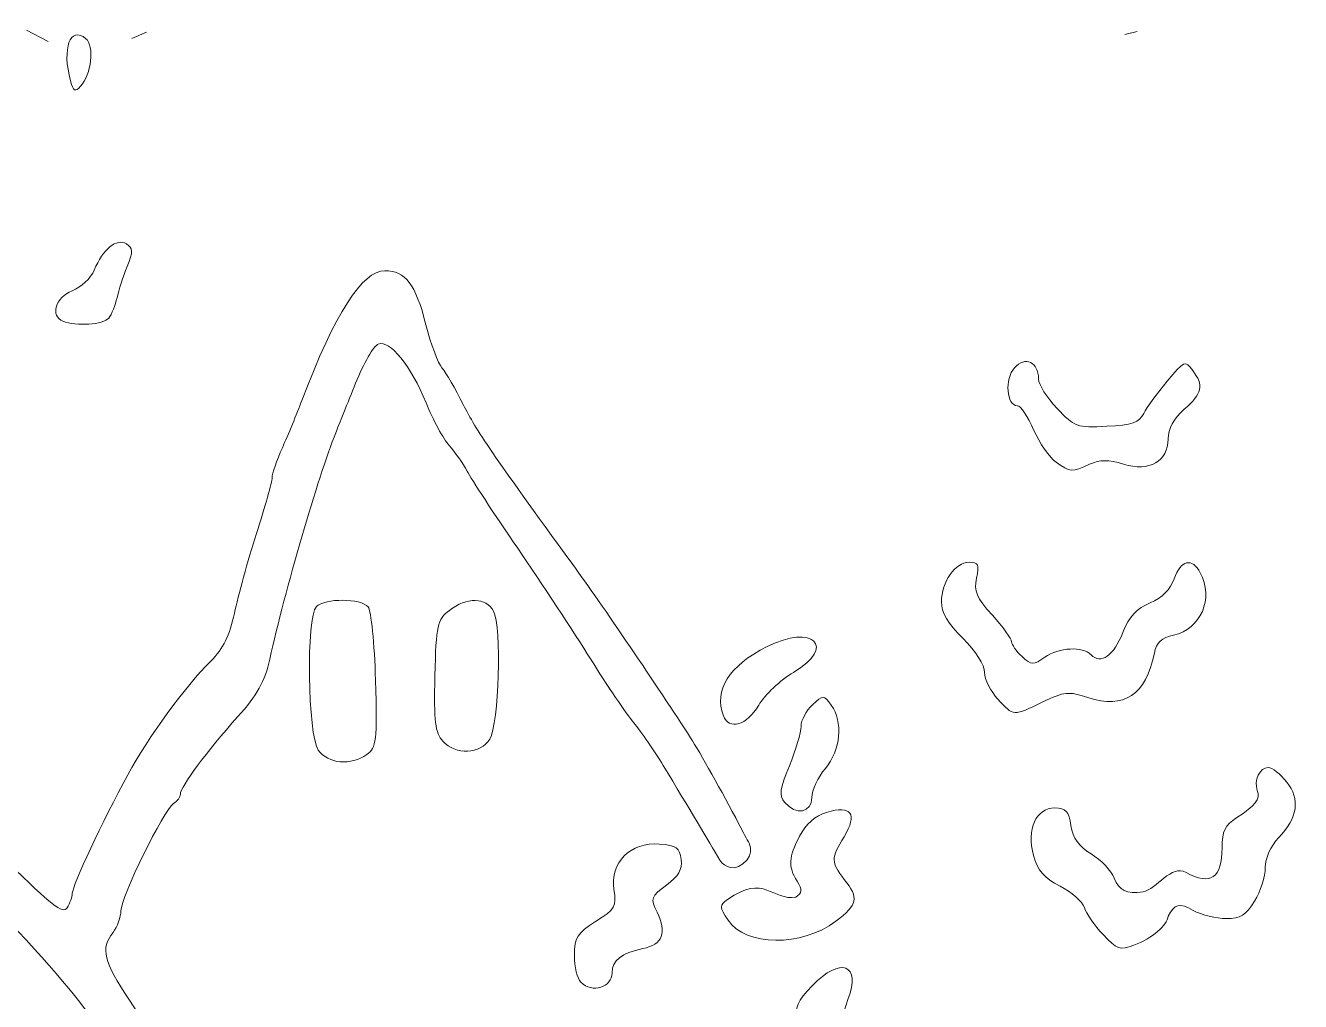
# Model space of a CAD drawing. Header units: millimetres. Extents: x -6423 to -1759, y 6 to 2012.
# Drawn here: x -5635.9 to -5519.6, y 193.8 to 282.8 of the extents above; entities that cross this region are included whole.
import ezdxf

# ---------------------------------------------------------------- set-up
doc = ezdxf.new("R2010")
doc.units = ezdxf.units.MM
doc.header["$MEASUREMENT"] = 0
doc.layers.add('layer 1', color=7, linetype='Continuous')

msp = doc.modelspace()

# ---------------------------------------------------------------- linework, layer by layer
at = {"layer": 'layer 1', "color": 177, "lineweight": 9}
for points, knots in [([(-5630.8424, 277.2743), (-5631.3405, 276.7394), (-5631.5068, 276.8287), (-5631.7578, 277.7667), (-5631.7578, 277.7667), (-5632.5561, 280.7478), (-5631.801, 282.8206), (-5630.3543, 281.6199), (-5630.3543, 281.6199), (-5629.5598, 280.9605), (-5629.8551, 278.3354), (-5630.8424, 277.2743)], [0, 0, 0, 0, 0.25, 0.25, 0.25, 0.25, 0.5, 0.5, 0.5, 0.5, 1, 1, 1, 1]), ([(-5635.7729, 282.3856), (-5635.7729, 282.3856), (-5633.8065, 281.3685), (-5633.8065, 281.3685), (-5633.8065, 281.3685), (-5633.8065, 281.3685), (-5635.7729, 282.3856), (-5635.7729, 282.3856)], [0, 0, 0, 0, 0.33333333, 0.33333333, 0.33333333, 0.33333333, 1, 1, 1, 1]), ([(-5626.1703, 281.6415), (-5626.1703, 281.6415), (-5624.8165, 282.2172), (-5624.8165, 282.2172), (-5624.8165, 282.2172), (-5624.8165, 282.2172), (-5626.1703, 281.6415), (-5626.1703, 281.6415)], [0, 0, 0, 0, 0.33333333, 0.33333333, 0.33333333, 0.33333333, 1, 1, 1, 1]), ([(-5534.4829, 282.2768), (-5534.4829, 282.2768), (-5535.5971, 281.9953), (-5535.5971, 281.9953), (-5535.5971, 281.9953), (-5535.5971, 281.9953), (-5534.4829, 282.2768), (-5534.4829, 282.2768)], [0, 0, 0, 0, 0.33333333, 0.33333333, 0.33333333, 0.33333333, 1, 1, 1, 1]), ([(-5628.2658, 256.1431), (-5628.7437, 255.5383), (-5631.238, 255.366), (-5632.4473, 255.8538), (-5632.4473, 255.8538), (-5633.6406, 256.3352), (-5633.1173, 258.0542), (-5631.6035, 258.6257), (-5631.6035, 258.6257), (-5630.7917, 258.932), (-5629.898, 259.7708), (-5629.5892, 260.5163), (-5629.5892, 260.5163), (-5628.798, 262.4271), (-5627.5394, 263.4545), (-5626.6581, 262.9096), (-5626.6581, 262.9096), (-5626.042, 262.5289), (-5626.0331, 262.2297), (-5626.5961, 260.8421), (-5626.5961, 260.8421), (-5626.9584, 259.9502), (-5627.3728, 258.6661), (-5627.5171, 257.9894), (-5627.5171, 257.9894), (-5627.6614, 257.3123), (-5627.9982, 256.4816), (-5628.2658, 256.1431)], [0, 0, 0, 0, 0.125, 0.125, 0.125, 0.125, 0.25, 0.25, 0.25, 0.25, 0.375, 0.375, 0.375, 0.375, 0.5, 0.5, 0.5, 0.5, 0.625, 0.625, 0.625, 0.625, 0.75, 0.75, 0.75, 0.75, 1, 1, 1, 1]), ([(-5628.626, 159.6276), (-5628.6367, 153.9034), (-5630.7162, 148.1812), (-5631.779, 150.951), (-5631.779, 150.951), (-5632.1722, 151.9748), (-5632.1605, 159.6882), (-5631.7581, 165.3618), (-5631.7581, 165.3618), (-5631.4507, 169.6914), (-5631.3703, 169.935), (-5629.7402, 171.4682), (-5629.7402, 171.4682), (-5627.777, 173.3149), (-5625.1859, 178.5336), (-5625.1859, 180.6411), (-5625.1859, 180.6411), (-5625.1859, 183.3833), (-5627.075, 188.1394), (-5629.7629, 192.1648), (-5629.7629, 192.1648), (-5631.4245, 194.6528), (-5635.2894, 199.0402), (-5639.8274, 203.5903), (-5639.8274, 203.5903), (-5647.1403, 210.9226), (-5647.2027, 211.0038), (-5648.3222, 214.6673), (-5648.3222, 214.6673), (-5649.803, 219.5117), (-5653.3399, 226.828), (-5656.3536, 231.2803), (-5656.3536, 231.2803), (-5658.8139, 234.9151), (-5659.0518, 236.3274), (-5657.203, 236.3274), (-5657.203, 236.3274), (-5655.1596, 236.3274), (-5649.6328, 229.8814), (-5646.6503, 224.0196), (-5646.6503, 224.0196), (-5645.4645, 221.6898), (-5642.4168, 213.2), (-5642.4168, 212.2279), (-5642.4168, 212.2279), (-5642.4168, 211.7986), (-5640.1947, 209.2359), (-5637.4792, 206.5331), (-5637.4792, 206.5331), (-5633.5026, 202.5757), (-5632.4501, 201.7628), (-5632.0711, 202.3577), (-5632.0711, 202.3577), (-5631.8123, 202.7639), (-5631.5975, 203.3609), (-5631.5933, 203.6842), (-5631.5933, 203.6842), (-5631.5844, 204.3925), (-5628.8167, 210.3047), (-5626.5319, 214.4971), (-5626.5319, 214.4971), (-5624.6711, 217.9125), (-5621.3203, 222.4995), (-5618.9635, 224.8577), (-5618.9635, 224.8577), (-5617.8287, 225.9935), (-5617.2254, 227.219), (-5616.8056, 229.2401), (-5616.8056, 229.2401), (-5616.4851, 230.7833), (-5615.5811, 234.043), (-5614.7966, 236.4841), (-5614.7966, 236.4841), (-5614.0121, 238.9253), (-5613.3701, 241.2119), (-5613.3701, 241.5657), (-5613.3701, 241.5657), (-5613.3701, 241.9195), (-5612.9482, 243.1564), (-5612.4324, 244.3142), (-5612.4324, 244.3142), (-5611.9169, 245.4724), (-5611.1157, 247.4168), (-5610.6524, 248.6353), (-5610.6524, 248.6353), (-5607.6203, 256.6078), (-5605.1579, 260.4507), (-5603.0826, 260.4507), (-5603.0826, 260.4507), (-5601.1937, 260.4507), (-5600.3022, 259.278), (-5599.339, 255.5277), (-5599.339, 255.5277), (-5598.8873, 253.7675), (-5598.229, 251.9953), (-5597.8766, 251.5891), (-5597.8766, 251.5891), (-5597.5242, 251.1831), (-5596.6482, 249.6779), (-5595.93, 248.2446), (-5595.93, 248.2446), (-5594.7318, 245.8538), (-5593.3417, 243.8242), (-5585.9552, 233.6796), (-5585.9552, 233.6796), (-5583.3871, 230.1526), (-5578.1453, 222.4385), (-5575.2096, 217.8657), (-5575.2096, 217.8657), (-5574.3404, 216.5118), (-5572.3527, 212.9671), (-5570.7921, 209.9885), (-5570.7921, 209.9885), (-5570.4844, 209.4011), (-5570.1979, 208.8594), (-5569.9314, 208.3609), (-5569.9314, 208.3609), (-5570.0253, 208.5251), (-5569.1702, 207.3414), (-5570.4252, 206.3629), (-5570.4252, 206.3629), (-5571.5376, 205.4954), (-5572.4051, 206.4781), (-5572.5377, 206.7043), (-5572.5377, 206.7043), (-5573.5988, 208.5176), (-5575.272, 211.3143), (-5577.7036, 215.3494), (-5577.7036, 215.3494), (-5578.5013, 216.6731), (-5579.708, 218.4183), (-5580.3848, 219.2277), (-5580.3848, 219.2277), (-5581.0619, 220.037), (-5582.8341, 222.6579), (-5584.3234, 225.0516), (-5584.3234, 225.0516), (-5585.8127, 227.4452), (-5588.8037, 231.9886), (-5590.9697, 235.148), (-5590.9697, 235.148), (-5593.1358, 238.307), (-5595.2139, 241.471), (-5595.5872, 242.179), (-5595.5872, 242.179), (-5595.9608, 242.8869), (-5596.695, 243.9384), (-5597.2186, 244.5159), (-5597.2186, 244.5159), (-5597.7426, 245.093), (-5598.6902, 246.8429), (-5599.3248, 248.4041), (-5599.3248, 248.4041), (-5600.7017, 251.7922), (-5602.6366, 254.1713), (-5603.687, 253.7682), (-5603.687, 253.7682), (-5604.0954, 253.6115), (-5605.0246, 252.0049), (-5605.752, 250.1976), (-5605.752, 250.1976), (-5606.4795, 248.3907), (-5607.297, 246.3583), (-5607.5682, 245.6815), (-5607.5682, 245.6815), (-5609.1706, 241.6837), (-5612.2147, 231.2367), (-5613.5814, 225.0445), (-5613.5814, 225.0445), (-5614.0312, 223.0071), (-5614.7261, 221.7592), (-5616.5234, 219.763), (-5616.5234, 219.763), (-5619.3024, 216.6759), (-5621.7393, 213.3879), (-5621.7393, 212.7249), (-5621.7393, 212.7249), (-5621.7393, 212.4654), (-5622.0219, 212.0758), (-5622.3672, 211.8592), (-5622.3672, 211.8592), (-5623.2456, 211.3083), (-5627.1637, 203.3141), (-5627.1587, 202.0826), (-5627.1587, 202.0826), (-5627.1587, 201.5249), (-5627.4799, 200.639), (-5627.8777, 200.1133), (-5627.8777, 200.1133), (-5629.0309, 198.5882), (-5628.7756, 197.537), (-5626.3724, 193.9225), (-5626.3724, 193.9225), (-5619.1142, 183.0043), (-5618.5941, 176.2502), (-5624.568, 170.4806), (-5624.568, 170.4806), (-5627.627, 167.5261), (-5628.6161, 164.8811), (-5628.626, 159.6276)], [0, 0, 0, 0, 0.01960784, 0.01960784, 0.01960784, 0.01960784, 0.03921569, 0.03921569, 0.03921569, 0.03921569, 0.05882353, 0.05882353, 0.05882353, 0.05882353, 0.07843137, 0.07843137, 0.07843137, 0.07843137, 0.09803922, 0.09803922, 0.09803922, 0.09803922, 0.11764706, 0.11764706, 0.11764706, 0.11764706, 0.1372549, 0.1372549, 0.1372549, 0.1372549, 0.15686275, 0.15686275, 0.15686275, 0.15686275, 0.17647059, 0.17647059, 0.17647059, 0.17647059, 0.19607843, 0.19607843, 0.19607843, 0.19607843, 0.21568627, 0.21568627, 0.21568627, 0.21568627, 0.23529412, 0.23529412, 0.23529412, 0.23529412, 0.25490196, 0.25490196, 0.25490196, 0.25490196, 0.2745098, 0.2745098, 0.2745098, 0.2745098, 0.29411765, 0.29411765, 0.29411765, 0.29411765, 0.31372549, 0.31372549, 0.31372549, 0.31372549, 0.33333333, 0.33333333, 0.33333333, 0.33333333, 0.35294118, 0.35294118, 0.35294118, 0.35294118, 0.37254902, 0.37254902, 0.37254902, 0.37254902, 0.39215686, 0.39215686, 0.39215686, 0.39215686, 0.41176471, 0.41176471, 0.41176471, 0.41176471, 0.43137255, 0.43137255, 0.43137255, 0.43137255, 0.45098039, 0.45098039, 0.45098039, 0.45098039, 0.47058824, 0.47058824, 0.47058824, 0.47058824, 0.49019608, 0.49019608, 0.49019608, 0.49019608, 0.50980392, 0.50980392, 0.50980392, 0.50980392, 0.52941176, 0.52941176, 0.52941176, 0.52941176, 0.54901961, 0.54901961, 0.54901961, 0.54901961, 0.56862745, 0.56862745, 0.56862745, 0.56862745, 0.58823529, 0.58823529, 0.58823529, 0.58823529, 0.60784314, 0.60784314, 0.60784314, 0.60784314, 0.62745098, 0.62745098, 0.62745098, 0.62745098, 0.64705882, 0.64705882, 0.64705882, 0.64705882, 0.66666667, 0.66666667, 0.66666667, 0.66666667, 0.68627451, 0.68627451, 0.68627451, 0.68627451, 0.70588235, 0.70588235, 0.70588235, 0.70588235, 0.7254902, 0.7254902, 0.7254902, 0.7254902, 0.74509804, 0.74509804, 0.74509804, 0.74509804, 0.76470588, 0.76470588, 0.76470588, 0.76470588, 0.78431373, 0.78431373, 0.78431373, 0.78431373, 0.80392157, 0.80392157, 0.80392157, 0.80392157, 0.82352941, 0.82352941, 0.82352941, 0.82352941, 0.84313725, 0.84313725, 0.84313725, 0.84313725, 0.8627451, 0.8627451, 0.8627451, 0.8627451, 0.88235294, 0.88235294, 0.88235294, 0.88235294, 0.90196078, 0.90196078, 0.90196078, 0.90196078, 0.92156863, 0.92156863, 0.92156863, 0.92156863, 0.94117647, 0.94117647, 0.94117647, 0.94117647, 0.96078431, 0.96078431, 0.96078431, 0.96078431, 1, 1, 1, 1]), ([(-5538.803, 242.8086), (-5540.4128, 242.0751), (-5540.5652, 242.0843), (-5541.8595, 242.9908), (-5541.8595, 242.9908), (-5542.4526, 243.4063), (-5543.3758, 244.7357), (-5543.9107, 245.9446), (-5543.9107, 245.9446), (-5544.4453, 247.1538), (-5545.1129, 248.1429), (-5545.3937, 248.1429), (-5545.3937, 248.1429), (-5546.3873, 248.1429), (-5546.5763, 250.5954), (-5545.6606, 251.6071), (-5545.6606, 251.6071), (-5544.6694, 252.7026), (-5543.4616, 252.1378), (-5543.4616, 250.5794), (-5543.4616, 250.5794), (-5543.4616, 250.0902), (-5542.7043, 248.8873), (-5541.7791, 247.9061), (-5541.7791, 247.9061), (-5540.1731, 246.2034), (-5539.9665, 246.1289), (-5537.2371, 246.2711), (-5537.2371, 246.2711), (-5534.9378, 246.3909), (-5534.2791, 246.6171), (-5533.8735, 247.4268), (-5533.8735, 247.4268), (-5533.5959, 247.9802), (-5532.6377, 249.3096), (-5531.744, 250.3805), (-5531.744, 250.3805), (-5530.181, 252.2534), (-5530.0916, 252.2913), (-5529.4056, 251.3721), (-5529.4056, 251.3721), (-5528.3669, 249.981), (-5528.5148, 249.2929), (-5530.1689, 247.8192), (-5530.1689, 247.8192), (-5531.1477, 246.9471), (-5531.6458, 246.0364), (-5531.6458, 245.1189), (-5531.6458, 245.1189), (-5531.6458, 243.0592), (-5533.3538, 242.096), (-5535.7191, 242.822), (-5535.7191, 242.822), (-5537.0935, 243.2439), (-5537.855, 243.2404), (-5538.803, 242.8086)], [0, 0, 0, 0, 0.06666667, 0.06666667, 0.06666667, 0.06666667, 0.13333333, 0.13333333, 0.13333333, 0.13333333, 0.2, 0.2, 0.2, 0.2, 0.26666667, 0.26666667, 0.26666667, 0.26666667, 0.33333333, 0.33333333, 0.33333333, 0.33333333, 0.4, 0.4, 0.4, 0.4, 0.46666667, 0.46666667, 0.46666667, 0.46666667, 0.53333333, 0.53333333, 0.53333333, 0.53333333, 0.6, 0.6, 0.6, 0.6, 0.66666667, 0.66666667, 0.66666667, 0.66666667, 0.73333333, 0.73333333, 0.73333333, 0.73333333, 0.8, 0.8, 0.8, 0.8, 0.86666667, 0.86666667, 0.86666667, 0.86666667, 1, 1, 1, 1]), ([(-5543.0819, 221.1303), (-5545.7896, 219.8194), (-5545.7237, 219.8151), (-5547.1772, 221.3838), (-5547.1772, 221.3838), (-5547.8412, 222.1003), (-5548.3846, 223.1993), (-5548.3846, 223.8264), (-5548.3846, 223.8264), (-5548.3846, 224.5028), (-5549.1848, 225.7585), (-5550.3539, 226.9159), (-5550.3539, 226.9159), (-5551.7365, 228.2847), (-5552.3232, 229.2844), (-5552.3232, 230.2714), (-5552.3232, 230.2714), (-5552.3232, 232.0815), (-5551.0679, 233.8657), (-5549.7945, 233.8657), (-5549.7945, 233.8657), (-5548.9497, 233.8657), (-5548.8466, 233.6474), (-5549.1153, 232.425), (-5549.1153, 232.425), (-5549.3776, 231.2292), (-5549.1334, 230.6535), (-5547.6774, 229.0419), (-5547.6774, 229.0419), (-5546.7124, 227.9741), (-5545.9229, 226.8844), (-5545.9229, 226.621), (-5545.9229, 226.621), (-5545.9229, 226.3572), (-5545.4936, 225.7528), (-5544.9686, 225.2777), (-5544.9686, 225.2777), (-5544.0876, 224.4805), (-5543.9274, 224.4748), (-5542.8898, 225.2012), (-5542.8898, 225.2012), (-5541.5813, 226.1176), (-5539.4712, 226.2328), (-5538.6697, 225.4312), (-5538.6697, 225.4312), (-5537.765, 224.5262), (-5536.6302, 225.3238), (-5535.7723, 227.4683), (-5535.7723, 227.4683), (-5535.1895, 228.9246), (-5534.5102, 229.6648), (-5533.2882, 230.1756), (-5533.2882, 230.1756), (-5532.1772, 230.6397), (-5531.4299, 231.3852), (-5531.0857, 232.3722), (-5531.0857, 232.3722), (-5530.4919, 234.0756), (-5529.4574, 234.3113), (-5528.7094, 232.9135), (-5528.7094, 232.9135), (-5527.4541, 230.5677), (-5528.6562, 227.7682), (-5531.1548, 227.2194), (-5531.1548, 227.2194), (-5532.2396, 226.9812), (-5532.7022, 226.5462), (-5532.8986, 225.5805), (-5532.8986, 225.5805), (-5533.6715, 221.7741), (-5535.6627, 220.4465), (-5538.9639, 221.5359), (-5538.9639, 221.5359), (-5540.723, 222.1166), (-5541.1268, 222.0769), (-5543.0819, 221.1303)], [0, 0, 0, 0, 0.05, 0.05, 0.05, 0.05, 0.1, 0.1, 0.1, 0.1, 0.15, 0.15, 0.15, 0.15, 0.2, 0.2, 0.2, 0.2, 0.25, 0.25, 0.25, 0.25, 0.3, 0.3, 0.3, 0.3, 0.35, 0.35, 0.35, 0.35, 0.4, 0.4, 0.4, 0.4, 0.45, 0.45, 0.45, 0.45, 0.5, 0.5, 0.5, 0.5, 0.55, 0.55, 0.55, 0.55, 0.6, 0.6, 0.6, 0.6, 0.65, 0.65, 0.65, 0.65, 0.7, 0.7, 0.7, 0.7, 0.75, 0.75, 0.75, 0.75, 0.8, 0.8, 0.8, 0.8, 0.85, 0.85, 0.85, 0.85, 0.9, 0.9, 0.9, 0.9, 1, 1, 1, 1]), ([(-5604.7257, 216.3491), (-5606.1728, 215.2909), (-5608.2705, 215.4777), (-5609.1574, 216.7444), (-5609.1574, 216.7444), (-5610.1302, 218.133), (-5610.2745, 228.8874), (-5609.3333, 229.8289), (-5609.3333, 229.8289), (-5608.5558, 230.606), (-5605.2607, 230.5886), (-5604.6141, 229.8041), (-5604.6141, 229.8041), (-5604.3351, 229.4659), (-5604.0309, 226.4572), (-5603.9384, 223.1184), (-5603.9384, 223.1184), (-5603.7845, 217.5682), (-5603.8519, 216.9883), (-5604.7257, 216.3491)], [0, 0, 0, 0, 0.16666667, 0.16666667, 0.16666667, 0.16666667, 0.33333333, 0.33333333, 0.33333333, 0.33333333, 0.5, 0.5, 0.5, 0.5, 0.66666667, 0.66666667, 0.66666667, 0.66666667, 1, 1, 1, 1]), ([(-5593.5197, 217.7427), (-5594.3595, 216.3601), (-5596.6341, 216.2622), (-5597.8071, 217.5587), (-5597.8071, 217.5587), (-5598.4984, 218.3223), (-5598.6221, 219.355), (-5598.5211, 223.5102), (-5598.5211, 223.5102), (-5598.408, 228.1751), (-5598.313, 228.6052), (-5597.2027, 229.4787), (-5597.2027, 229.4787), (-5595.6365, 230.7106), (-5593.8526, 230.6822), (-5593.174, 229.4145), (-5593.174, 229.4145), (-5592.4118, 227.9901), (-5592.6738, 219.1348), (-5593.5197, 217.7427)], [0, 0, 0, 0, 0.16666667, 0.16666667, 0.16666667, 0.16666667, 0.33333333, 0.33333333, 0.33333333, 0.33333333, 0.5, 0.5, 0.5, 0.5, 0.66666667, 0.66666667, 0.66666667, 0.66666667, 1, 1, 1, 1]), ([(-5568.9894, 220.8315), (-5570.0725, 218.9962), (-5571.6876, 218.5165), (-5572.2091, 219.875), (-5572.2091, 219.875), (-5573.107, 222.2151), (-5571.7145, 224.4188), (-5568.2247, 226.1789), (-5568.2247, 226.1789), (-5564.0444, 228.2872), (-5561.8454, 226.1534), (-5565.8063, 223.8321), (-5565.8063, 223.8321), (-5566.9939, 223.1358), (-5568.4265, 221.7855), (-5568.9894, 220.8315)], [0, 0, 0, 0, 0.2, 0.2, 0.2, 0.2, 0.4, 0.4, 0.4, 0.4, 0.6, 0.6, 0.6, 0.6, 1, 1, 1, 1]), ([(-5564.1387, 212.4123), (-5564.1387, 211.0173), (-5565.6081, 210.7624), (-5566.6206, 211.9822), (-5566.6206, 211.9822), (-5567.1439, 212.6129), (-5567.069, 213.19), (-5566.1884, 215.315), (-5566.1884, 215.315), (-5565.6024, 216.7284), (-5565.1231, 218.3446), (-5565.1231, 218.9065), (-5565.1231, 218.9065), (-5565.1231, 219.4688), (-5564.6602, 220.3476), (-5564.0944, 220.8599), (-5564.0944, 220.8599), (-5563.0844, 221.7738), (-5563.0521, 221.7734), (-5562.3711, 220.8421), (-5562.3711, 220.8421), (-5561.2707, 219.3372), (-5561.5135, 216.7252), (-5562.9078, 215.0682), (-5562.9078, 215.0682), (-5563.5849, 214.2635), (-5564.1387, 213.0684), (-5564.1387, 212.4123)], [0, 0, 0, 0, 0.125, 0.125, 0.125, 0.125, 0.25, 0.25, 0.25, 0.25, 0.375, 0.375, 0.375, 0.375, 0.5, 0.5, 0.5, 0.5, 0.625, 0.625, 0.625, 0.625, 0.75, 0.75, 0.75, 0.75, 1, 1, 1, 1]), ([(-5531.6493, 201.5912), (-5531.7284, 200.7493), (-5533.1014, 199.5748), (-5534.7679, 198.9413), (-5534.7679, 198.9413), (-5536.0233, 198.4637), (-5536.3083, 198.563), (-5537.5728, 199.9165), (-5537.5728, 199.9165), (-5538.3467, 200.7454), (-5539.1185, 201.8589), (-5539.2872, 202.391), (-5539.2872, 202.391), (-5539.4563, 202.9235), (-5540.4539, 203.7973), (-5541.5043, 204.333), (-5541.5043, 204.333), (-5542.9553, 205.0736), (-5543.5343, 205.7429), (-5543.9146, 207.1208), (-5543.9146, 207.1208), (-5544.5779, 209.523), (-5543.7119, 211.4657), (-5541.978, 211.4657), (-5541.978, 211.4657), (-5540.974, 211.4657), (-5540.7095, 211.1761), (-5540.5075, 209.857), (-5540.5075, 209.857), (-5540.332, 208.709), (-5539.7995, 207.9688), (-5538.6491, 207.2722), (-5538.6491, 207.2722), (-5537.7625, 206.7351), (-5536.8241, 205.7365), (-5536.5642, 205.0526), (-5536.5642, 205.0526), (-5536.1473, 203.9565), (-5535.4156, 203.5736), (-5533.9359, 203.8236), (-5533.9359, 203.8236), (-5532.693, 204.0334), (-5531.326, 206.3845), (-5530.0108, 205.5709), (-5530.0108, 205.5709), (-5527.7724, 204.3652), (-5526.7227, 205.0838), (-5526.7227, 207.8221), (-5526.7227, 207.8221), (-5526.7227, 209.3553), (-5526.4625, 209.8853), (-5525.3688, 210.5812), (-5525.3688, 210.5812), (-5523.6888, 211.6504), (-5523.2223, 212.2743), (-5523.5123, 213.0656), (-5523.5123, 213.0656), (-5523.8409, 213.9618), (-5523.2744, 215.1579), (-5522.5211, 215.1579), (-5522.5211, 215.1579), (-5522.1637, 215.1579), (-5521.3994, 214.5581), (-5520.823, 213.8253), (-5520.823, 213.8253), (-5519.5708, 212.2336), (-5519.8172, 210.594), (-5521.5887, 208.731), (-5521.5887, 208.731), (-5522.2977, 207.9851), (-5522.7848, 206.883), (-5522.7859, 206.0233), (-5522.7859, 206.0233), (-5522.7859, 205.2256), (-5523.2269, 203.853), (-5523.7636, 202.9731), (-5523.7636, 202.9731), (-5524.5443, 201.6922), (-5525.0597, 201.3735), (-5526.3462, 201.376), (-5526.3462, 201.376), (-5527.2304, 201.3774), (-5528.5857, 201.7089), (-5529.3585, 202.112), (-5529.3585, 202.112), (-5530.5872, 202.8972), (-5531.0779, 202.664), (-5531.6493, 201.5912)], [0, 0, 0, 0, 0.04347826, 0.04347826, 0.04347826, 0.04347826, 0.08695652, 0.08695652, 0.08695652, 0.08695652, 0.13043478, 0.13043478, 0.13043478, 0.13043478, 0.17391304, 0.17391304, 0.17391304, 0.17391304, 0.2173913, 0.2173913, 0.2173913, 0.2173913, 0.26086957, 0.26086957, 0.26086957, 0.26086957, 0.30434783, 0.30434783, 0.30434783, 0.30434783, 0.34782609, 0.34782609, 0.34782609, 0.34782609, 0.39130435, 0.39130435, 0.39130435, 0.39130435, 0.43478261, 0.43478261, 0.43478261, 0.43478261, 0.47826087, 0.47826087, 0.47826087, 0.47826087, 0.52173913, 0.52173913, 0.52173913, 0.52173913, 0.56521739, 0.56521739, 0.56521739, 0.56521739, 0.60869565, 0.60869565, 0.60869565, 0.60869565, 0.65217391, 0.65217391, 0.65217391, 0.65217391, 0.69565217, 0.69565217, 0.69565217, 0.69565217, 0.73913043, 0.73913043, 0.73913043, 0.73913043, 0.7826087, 0.7826087, 0.7826087, 0.7826087, 0.82608696, 0.82608696, 0.82608696, 0.82608696, 0.86956522, 0.86956522, 0.86956522, 0.86956522, 0.91304348, 0.91304348, 0.91304348, 0.91304348, 1, 1, 1, 1]), ([(-5571.7869, 201.2222), (-5572.5721, 202.4208), (-5572.5756, 202.5675), (-5571.8347, 203.1096), (-5571.8347, 203.1096), (-5568.4878, 205.5373), (-5567.7079, 202.9281), (-5565.6156, 203.3436), (-5565.6156, 203.3436), (-5565.0069, 203.7236), (-5564.9852, 203.9788), (-5565.4925, 204.7978), (-5565.4925, 204.7978), (-5566.3157, 206.1257), (-5566.2689, 206.9273), (-5565.2536, 208.8994), (-5565.2536, 208.8994), (-5564.6942, 209.9863), (-5563.8448, 210.7322), (-5562.7915, 211.0619), (-5562.7915, 211.0619), (-5560.5443, 211.7653), (-5559.9409, 210.9212), (-5561.2051, 208.8431), (-5561.2051, 208.8431), (-5562.408, 206.8649), (-5562.4058, 206.5061), (-5561.1849, 204.9537), (-5561.1849, 204.9537), (-5559.8243, 203.2241), (-5559.9353, 202.6767), (-5561.9581, 201.1339), (-5561.9581, 201.1339), (-5565.0377, 198.7849), (-5570.2203, 198.8314), (-5571.7869, 201.2222)], [0, 0, 0, 0, 0.1, 0.1, 0.1, 0.1, 0.2, 0.2, 0.2, 0.2, 0.3, 0.3, 0.3, 0.3, 0.4, 0.4, 0.4, 0.4, 0.5, 0.5, 0.5, 0.5, 0.6, 0.6, 0.6, 0.6, 0.7, 0.7, 0.7, 0.7, 0.8, 0.8, 0.8, 0.8, 1, 1, 1, 1]), ([(-5582.3544, 196.4423), (-5582.3544, 195.1041), (-5584.1862, 194.5404), (-5585.2096, 195.5639), (-5585.2096, 195.5639), (-5585.5347, 195.8886), (-5585.8006, 196.9936), (-5585.8006, 198.0192), (-5585.8006, 198.0192), (-5585.8006, 199.6545), (-5585.562, 200.0346), (-5583.8604, 201.1087), (-5583.8604, 201.1087), (-5582.0772, 202.2343), (-5581.9421, 202.4711), (-5582.1956, 204.0324), (-5582.1956, 204.0324), (-5582.5898, 206.4604), (-5580.6538, 208.3882), (-5578.0397, 208.1716), (-5578.0397, 208.1716), (-5576.4876, 208.0433), (-5576.1778, 207.8249), (-5576.0551, 206.7745), (-5576.0551, 206.7745), (-5575.9484, 205.8613), (-5576.31, 205.2334), (-5577.4126, 204.4184), (-5577.4126, 204.4184), (-5578.8224, 203.3762), (-5578.8749, 203.2248), (-5578.2602, 201.9709), (-5578.2602, 201.9709), (-5577.3296, 200.0732), (-5577.7352, 199.0295), (-5579.5534, 198.641), (-5579.5534, 198.641), (-5581.5157, 198.2216), (-5582.3544, 197.5633), (-5582.3544, 196.4423)], [0, 0, 0, 0, 0.09090909, 0.09090909, 0.09090909, 0.09090909, 0.18181818, 0.18181818, 0.18181818, 0.18181818, 0.27272727, 0.27272727, 0.27272727, 0.27272727, 0.36363636, 0.36363636, 0.36363636, 0.36363636, 0.45454545, 0.45454545, 0.45454545, 0.45454545, 0.54545455, 0.54545455, 0.54545455, 0.54545455, 0.63636364, 0.63636364, 0.63636364, 0.63636364, 0.72727273, 0.72727273, 0.72727273, 0.72727273, 0.81818182, 0.81818182, 0.81818182, 0.81818182, 1, 1, 1, 1]), ([(-5551.4405, 177.2574), (-5552.9408, 177.251), (-5553.5105, 177.5562), (-5554.6407, 178.9728), (-5554.6407, 178.9728), (-5555.8325, 180.4667), (-5556.2998, 180.6957), (-5558.1549, 180.6957), (-5558.1549, 180.6957), (-5559.529, 180.6957), (-5560.8059, 181.0602), (-5561.7252, 181.7146), (-5561.7252, 181.7146), (-5563.7859, 183.1823), (-5564.2277, 184.26), (-5563.7108, 186.56), (-5563.7108, 186.56), (-5563.3407, 188.2071), (-5563.418, 188.6591), (-5564.1869, 189.355), (-5564.1869, 189.355), (-5564.6914, 189.8116), (-5565.2469, 190.9464), (-5565.4213, 191.8766), (-5565.4213, 191.8766), (-5565.6964, 193.3425), (-5565.5202, 193.7938), (-5564.1036, 195.2554), (-5564.1036, 195.2554), (-5561.4947, 197.9472), (-5559.624, 197.2176), (-5560.8446, 193.9845), (-5560.8446, 193.9845), (-5561.3572, 192.6267), (-5561.3139, 192.3463), (-5560.4993, 191.7511), (-5560.4993, 191.7511), (-5559.5949, 191.0896), (-5559.474, 190.2335), (-5559.808, 186.8497), (-5559.808, 186.8497), (-5559.9526, 185.3855), (-5559.9296, 185.3706), (-5557.0769, 185.1172), (-5557.0769, 185.1172), (-5554.6648, 184.9027), (-5554.0408, 184.6439), (-5553.2201, 183.5169), (-5553.2201, 183.5169), (-5551.9631, 181.7912), (-5550.8198, 181.817), (-5549.0586, 183.6119), (-5549.0586, 183.6119), (-5548.1496, 184.5379), (-5547.0318, 185.1087), (-5545.9229, 185.2122), (-5545.9229, 185.2122), (-5544.6885, 185.3274), (-5544.0603, 185.6929), (-5543.7076, 186.5005), (-5543.7076, 186.5005), (-5543.3513, 187.3169), (-5542.8756, 187.5888), (-5541.9843, 187.4853), (-5541.9843, 187.4853), (-5540.9612, 187.3662), (-5540.7287, 187.0453), (-5540.606, 185.5809), (-5540.606, 185.5809), (-5540.4004, 183.1319), (-5541.683, 181.671), (-5544.1135, 181.5848), (-5544.1135, 181.5848), (-5545.6638, 181.5299), (-5546.2289, 181.2062), (-5547.3108, 179.7531), (-5547.3108, 179.7531), (-5549.0483, 177.4201), (-5549.3028, 177.2662), (-5551.4405, 177.2574)], [0, 0, 0, 0, 0.04761905, 0.04761905, 0.04761905, 0.04761905, 0.0952381, 0.0952381, 0.0952381, 0.0952381, 0.14285714, 0.14285714, 0.14285714, 0.14285714, 0.19047619, 0.19047619, 0.19047619, 0.19047619, 0.23809524, 0.23809524, 0.23809524, 0.23809524, 0.28571429, 0.28571429, 0.28571429, 0.28571429, 0.33333333, 0.33333333, 0.33333333, 0.33333333, 0.38095238, 0.38095238, 0.38095238, 0.38095238, 0.42857143, 0.42857143, 0.42857143, 0.42857143, 0.47619048, 0.47619048, 0.47619048, 0.47619048, 0.52380952, 0.52380952, 0.52380952, 0.52380952, 0.57142857, 0.57142857, 0.57142857, 0.57142857, 0.61904762, 0.61904762, 0.61904762, 0.61904762, 0.66666667, 0.66666667, 0.66666667, 0.66666667, 0.71428571, 0.71428571, 0.71428571, 0.71428571, 0.76190476, 0.76190476, 0.76190476, 0.76190476, 0.80952381, 0.80952381, 0.80952381, 0.80952381, 0.85714286, 0.85714286, 0.85714286, 0.85714286, 0.9047619, 0.9047619, 0.9047619, 0.9047619, 1, 1, 1, 1])]:
    msp.add_open_spline(points, degree=3, knots=knots, dxfattribs=at)
for points in [[(-5631.7578, 277.7667), (-5631.7578, 277.7667), (-5631.7578, 277.7667), (-5631.7578, 277.7667)], [(-5632.4473, 255.8538), (-5632.4473, 255.8538), (-5632.4473, 255.8538), (-5632.4473, 255.8538)], [(-5541.8595, 242.9908), (-5541.8595, 242.9908), (-5541.8595, 242.9908), (-5541.8595, 242.9908)], [(-5547.1772, 221.3838), (-5547.1772, 221.3838), (-5547.1772, 221.3838), (-5547.1772, 221.3838)], [(-5572.2091, 219.875), (-5572.2091, 219.875), (-5572.2091, 219.875), (-5572.2091, 219.875)], [(-5597.8071, 217.5587), (-5597.8071, 217.5587), (-5597.8071, 217.5587), (-5597.8071, 217.5587)], [(-5609.1574, 216.7444), (-5609.1574, 216.7444), (-5609.1574, 216.7444), (-5609.1574, 216.7444)], [(-5566.6206, 211.9822), (-5566.6206, 211.9822), (-5566.6206, 211.9822), (-5566.6206, 211.9822)], [(-5537.5728, 199.9165), (-5537.5728, 199.9165), (-5537.5728, 199.9165), (-5537.5728, 199.9165)], [(-5585.2096, 195.5639), (-5585.2096, 195.5639), (-5585.2096, 195.5639), (-5585.2096, 195.5639)]]:
    msp.add_open_spline(points, degree=3, dxfattribs=at)

doc.saveas('drawing.dxf')
